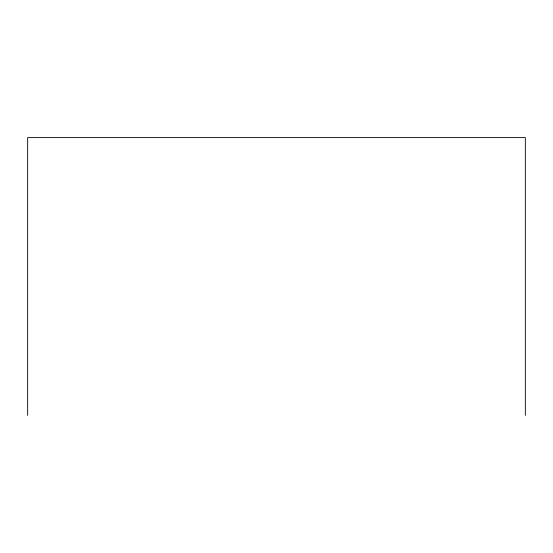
<?xml version="1.0" encoding="UTF-8"?>
<svg xmlns="http://www.w3.org/2000/svg" width="553" height="553" viewBox="0 0 553 553"><rect width="100%" height="100%" fill="white"/><g stroke="black" fill="none" stroke-linecap="round" stroke-linejoin="round"><path stroke-width="0.83" d="M525.35 415.393L525.35 137.607L27.65 137.607L27.65 415.393"/></g></svg>
